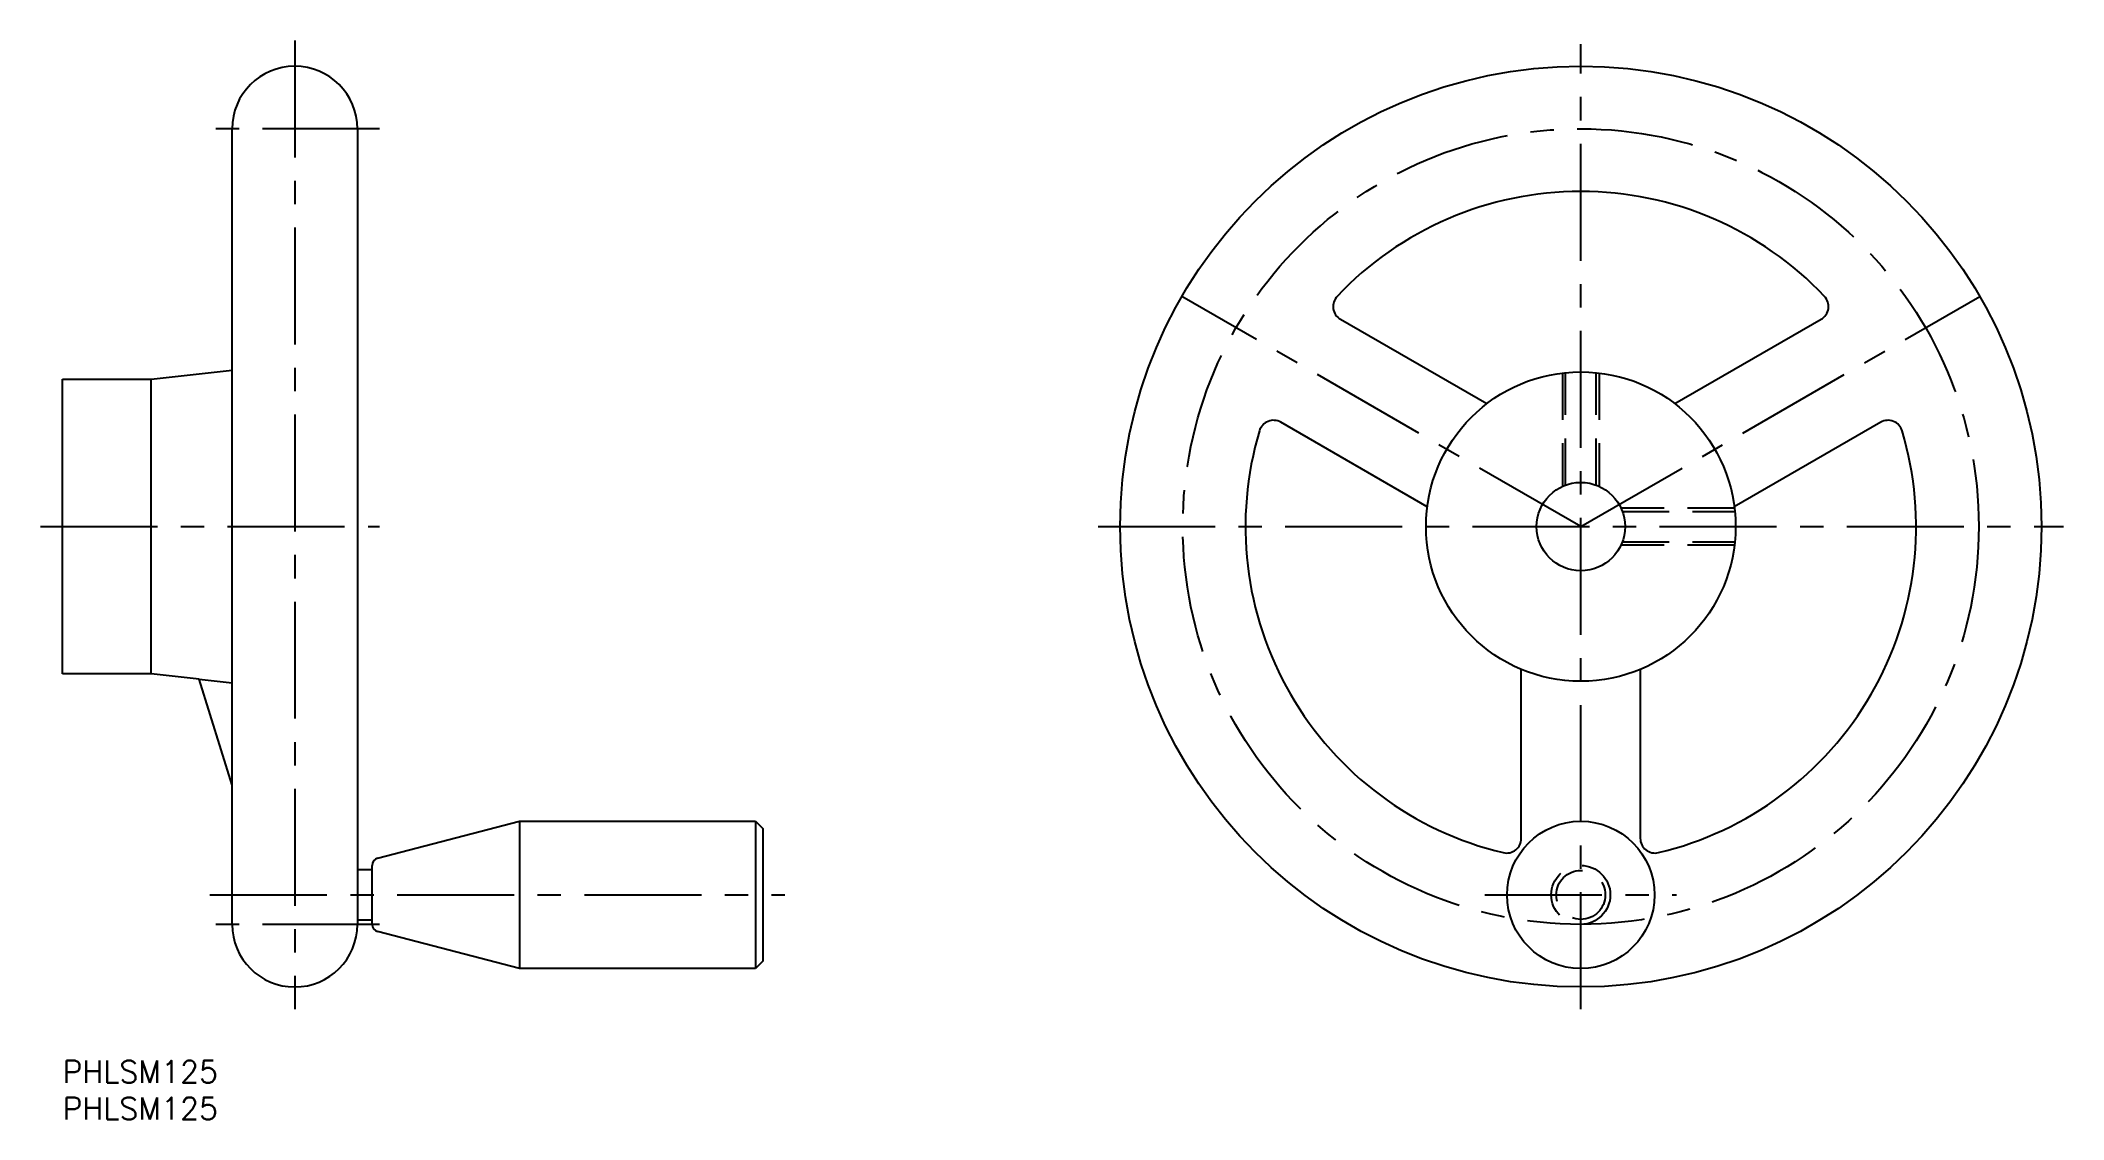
# Model space of a CAD drawing. Extents: x -3 to 271, y -8 to 138.
import ezdxf

# ---------------------------------------------------------------- set-up
doc = ezdxf.new("R2010")
doc.units = 0
doc.header["$LTSCALE"] = 0.5
doc.linetypes.add('CENTER', pattern=[50.8, 31.75, -6.35, 6.35, -6.35])
doc.linetypes.add('DASHED', pattern=[19.05, 12.7, -6.35])
for name, color, linetype in [('MSM_CENTER', 1, 'CENTER'), ('MSM_CONTINUOUS', 7, 'CONTINUOUS'), ('MSM_DASHED', 4, 'DASHED'), ('MSM_PART_NUMBER', 7, 'CONTINUOUS')]:
    doc.layers.add(name, color=color, linetype=linetype)
doc.styles.get("Standard").update_dxf_attribs({"font": 'txt.shx', "height": 3, "bigfont": 'bigfont.shx'})

# ---------------------------------------------------------------- blocks, each defined once
blk = doc.blocks.new('*U2')
at = {"layer": 'MSM_PART_NUMBER'}
blk.add_text('PHLSM125', height=3, dxfattribs=at).set_placement((0, -3))
blk = doc.blocks.new('*U3')
at = {"layer": 'MSM_PART_NUMBER'}
blk.add_text('PHLSM125', height=3, dxfattribs=at).set_placement((0, -8))

msp = doc.modelspace()

# ---------------------------------------------------------------- linework, layer by layer
at = {"layer": 'MSM_CENTER'}
for p, q in [((31.5, 138.5), (31.5, 7)), ((206, 7), (206, 138)), ((43, 126.5), (20, 126.5)), ((206, 72.5), (151.87, 103.75)), ((206, 72.5), (260.13, 103.75)), ((-3, 72.5), (43, 72.5)), ((140.5, 72.5), (271.5, 72.5)), ((20, 22.5), (98, 22.5)), ((193, 22.5), (219, 22.5)), ((43, 18.5), (20, 18.5))]:
    msp.add_line(p, q, dxfattribs=at)
msp.add_circle((206, 72.5), 54, dxfattribs=at)
at = {"layer": 'MSM_CONTINUOUS'}
for p, q in [((23, 18.5), (23, 126.5)), ((40, 126.5), (40, 18.5)), ((173.39, 100.65), (193.25, 89.19)), ((218.75, 89.19), (238.61, 100.65)), ((12, 92.5), (23, 93.72)), ((0, 52.5), (0, 92.5)), ((0, 92.5), (12, 92.5)), ((12, 52.5), (12, 92.5)), ((185.17, 75.2), (165.31, 86.67)), ((246.69, 86.67), (226.83, 75.2)), ((12, 52.5), (0, 52.5)), ((18.55, 51.77), (12, 52.5)), ((197.92, 30.18), (197.92, 53.11)), ((214.07, 53.11), (214.07, 30.18)), ((23, 37.41), (18.55, 51.77)), ((18.55, 51.77), (23, 51.28)), ((42.75, 27.47), (62, 32.5)), ((62, 32.5), (62, 12.5)), ((62, 32.5), (94, 32.5)), ((94, 32.5), (95, 31.5)), ((94, 32.5), (94, 12.5)), ((95, 31.5), (95, 13.5)), ((40, 25.94), (42, 25.94)), ((42, 18.5), (42, 26.5)), ((42, 19.06), (40, 19.06)), ((62, 12.5), (42.75, 17.53)), ((94, 12.5), (62, 12.5)), ((95, 13.5), (94, 12.5))]:
    msp.add_line(p, q, dxfattribs=at)
for centre, radius in [((206, 72.5), 62.5), ((206, 72.5), 21), ((206, 72.5), 6), ((206, 22.5), 10)]:
    msp.add_circle(centre, radius, dxfattribs=at)
for centre, radius, start, end in [((31.5, 126.5), 8.5, 0, 180), ((206, 72.5), 45.5, 43.3918, 136.6082), ((174.39, 102.38), 2, 136.6082, 240), ((237.61, 102.38), 2, 300, 43.3918), ((206, 72.5), 45.5, 163.3918, 256.6082), ((164.31, 84.93), 2, 60, 163.3918), ((206, 72.5), 45.5, 283.3918, 16.6082), ((247.69, 84.93), 2, 16.6082, 120), ((43, 26.5), 1, 104.6488, 180), ((195.93, 30.18), 2, 256.6082, 0), ((216.07, 30.18), 2, 180, 283.3918), ((31.5, 18.5), 8.5, 180, 0), ((43, 18.5), 1, 180, 255.3512)]:
    msp.add_arc(centre, radius, start, end, dxfattribs=at)
at = {"layer": 'MSM_DASHED'}
for p, q in [((203.5, 93.35), (203.5, 77.95)), ((203.93, 78.13), (203.93, 93.4)), ((208.07, 78.13), (208.07, 93.4)), ((208.5, 93.35), (208.5, 77.95)), ((226.85, 75), (211.45, 75)), ((211.63, 74.57), (226.9, 74.57)), ((226.85, 70), (211.45, 70)), ((211.63, 70.43), (226.9, 70.43))]:
    msp.add_line(p, q, dxfattribs=at)
for radius in [4, 3.32]:
    msp.add_circle((206, 22.5), radius, dxfattribs=at)

# ---------------------------------------------------------------- block references
at = {"layer": 'MSM_CONTINUOUS'}
for name in ['*U2', '*U3']:
    msp.add_blockref(name, (0, 0), dxfattribs=at)

doc.saveas('drawing.dxf')
